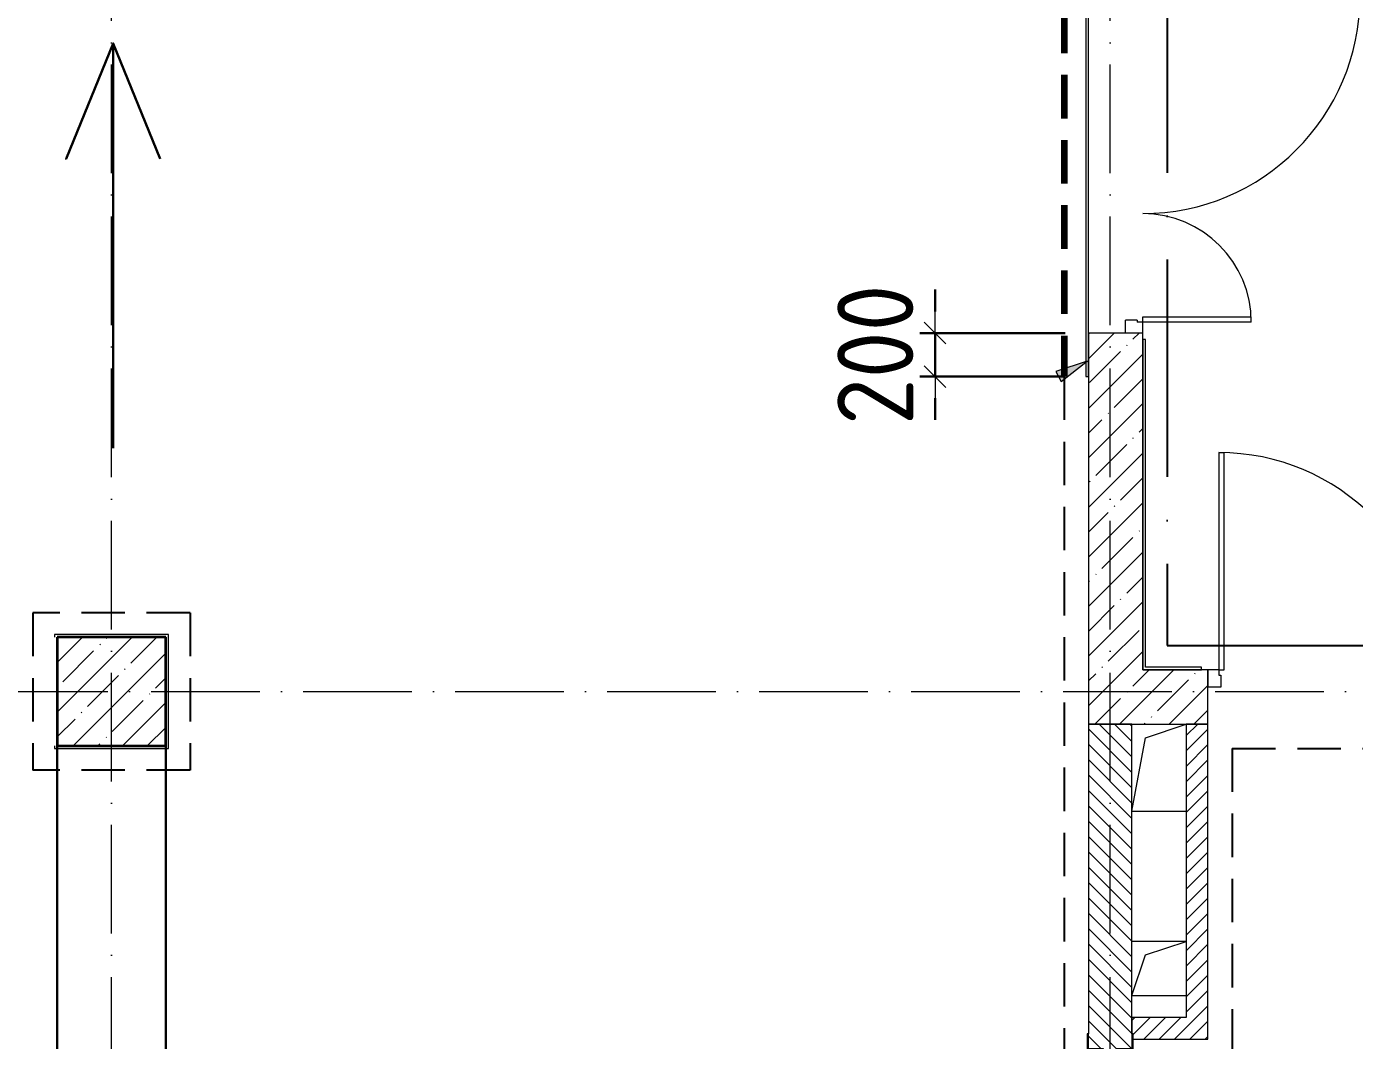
# Model space of a CAD drawing. Header units: millimetres. Extents: x -213536 to 1564669, y -45299 to 942238.
# Drawn here: x -198808 to -192692, y 228121 to 232788 of the extents above; entities that cross this region are included whole.
import ezdxf

# ---------------------------------------------------------------- set-up
doc = ezdxf.new("R2010")
doc.units = ezdxf.units.MM
for name, pattern in [('01 Штриховая _2 мм_', [300, 200, -100]), ('02 Штрихпунктирная _10 мм_', [1400, 1000, -200, 0, -200]), ('50_200_ШТРИХ_1Т_ш5_п1_п1_', [700, 500, -100, 0, -100]), ('Штриховая _2 мм - 1 мм_', [300, 200, -100])]:
    doc.linetypes.add(name, pattern=pattern)
for name, color, linetype, lineweight in [('0-1', 7, 'Continuous', 5), ('0-2', 7, 'Continuous', 9), ('Каркас_Импост', 7, 'Continuous', 13), ('Несущие колонны', 7, 'Continuous', 9), ('Несущие колонны-1', 7, 'Continuous', 35), ('Обобщенные модели', 7, 'Continuous', 9), ('Общие ребра', 7, 'Continuous', 9), ('Оси-2', 7, '50_200_ШТРИХ_1Т_ш5_п1_п1_', 9), ('Открывание-1', 7, 'Continuous', 9), ('Панель', 7, 'Continuous', 13), ('Размеры', 7, 'Continuous', 15), ('Стены-1', 7, 'Continuous', 13), ('Текстовые примечания', 7, 'Continuous', 9), ('Штриховка разреза-1', 7, 'Continuous', 9)]:
    doc.layers.add(name, color=color, linetype=linetype, lineweight=lineweight)
for name, color, linetype, lineweight, true_color in [('СТ-1_1', 7, 'Штриховая _2 мм - 1 мм_', 90, 0x888888), ('СТ-1_8', 7, '01 Штриховая _2 мм_', 90, 0x5c7384), ('СТ-2_1', 1, '02 Штрихпунктирная _10 мм_', 90, 0xff0000)]:
    doc.layers.add(name, color=color, linetype=linetype, lineweight=lineweight, true_color=true_color)
doc.layers.get('0-2').off()
doc.styles.add('СПДС', font='isocpeur.ttf', dxfattribs={"width": 0.9})
doc.dimstyles.new('Размера А3', dxfattribs={"dimtxt": 200, "dimasz": 100, "dimexe": 70, "dimexo": 100, "dimgap": 20, "dimtad": 1, "dimdec": 0, "dimrnd": 10, "dimzin": 0, "dimdsep": 46, "dimtxsty": 'СПДС', "dimblk": 'ARROWHEAD_6', "dimcen": 1, "dimclrd": 256, "dimclre": 256, "dimclrt": 256, "dimazin": 0, "dimtfac": 1, "dimtdec": 0, "dimtmove": 2, "dimatfit": 3, "dimfxl": 1, "dimtolj": 1, "dimtzin": 0, "dimarcsym": 0})
pattern_1 = [(45, (0, 0), (-35.35534, 35.35534), [])]
pattern_2 = [(45, (0, 0), (-114.04925, 114.04925), []), (45, (114.05, 0), (-114.04925, 114.04925), [201.612, -40.322, 3.353, -36.97])]

# ---------------------------------------------------------------- blocks, each defined once
blk = doc.blocks.new('BSC_Колонна _Прямоугольная - 500х500-V6-АИ2_02_План отделки стен 2-го этажа _Часть 2_')
at = {"layer": 'Несущие колонны'}
h = blk.add_hatch(dxfattribs=at)
h.set_pattern_fill('FP_11', color=256, style=0, pattern_type=2)
h.set_pattern_definition([(45, (-12200, -45800), (-114.04925, 114.04925), []), (45, (-12085.95, -45800), (-114.04925, 114.04925), [201.613, -40.323, 3.353, -36.97])])
h.paths.add_polyline_path([(-250, -250), (250, -250), (250, 250), (-250, 250), (-250, -29.2)], flags=0)
at = {"layer": 'Несущие колонны-1'}
for p, q in [((250, 250), (-250, 250)), ((-250, 250), (-250, -250)), ((250, -250), (250, 250)), ((-250, -250), (250, -250))]:
    blk.add_line(p, q, dxfattribs=at)
blk = doc.blocks.new('Дверь_СКБ_2Ст_Внутренняя_ШЕР - СОШ_Д-31__Дв_1600x2100h_ЛК_Лифтовой холл _зона безопасности МГН__EIS60-26412756-АИ2_02_План отделки стен 2-го этажа _Часть 2_')
at = {"layer": 'Каркас_Импост'}
for p, q in [((-737.5, 125), (-787.5, 125)), ((-787.5, 125), (-787.5, 45)), ((-737.5, 125), (-737.5, 100)), ((812.5, 125), (762.5, 125)), ((762.5, 125), (762.5, 100)), ((812.5, 125), (812.5, 45)), ((-737.5, 100), (-727.5, 100)), ((-727.5, 100), (-727.5, 45)), ((752.5, 100), (762.5, 100)), ((752.5, 100), (752.5, 45)), ((-727.5, 45), (-787.5, 45)), ((812.5, 45), (752.5, 45))]:
    blk.add_line(p, q, dxfattribs=at)
at = {"layer": 'Открывание-1'}
for centre, radius, start, end in [((-737.5, 125), 1000, 0, 90), ((762.5, 125), 500, 90, 180)]:
    blk.add_arc(centre, radius, start, end, dxfattribs=at)
at = {"layer": 'Панель'}
for p, q in [((-737.5, 1125), (-712.5, 1125)), ((-737.5, 1125), (-737.5, 125)), ((-712.5, 125), (-712.5, 1125)), ((762.5, 625), (737.5, 625)), ((737.5, 125), (737.5, 625)), ((762.5, 625), (762.5, 125)), ((-737.5, 125), (-712.5, 125)), ((762.5, 125), (737.5, 125))]:
    blk.add_line(p, q, dxfattribs=at)
blk = doc.blocks.new('154_Стойка_СКБ_Уголок - СМ-2480_200-28346303-АИ2_02_План отделки стен 2-го этажа _Часть 2_')
at = {"layer": 'Обобщенные модели'}
for p, q in [((125, 156), (125, 81)), ((200, 156), (125, 156)), ((131, 81), (131, 150)), ((131, 150), (200, 150)), ((200, 150), (200, 156)), ((125, 81), (131, 81)), ((131, 19), (125, 19)), ((125, 19), (125, -56)), ((131, -50), (131, 19)), ((125, -56), (200, -56)), ((200, -50), (131, -50)), ((200, -56), (200, -50))]:
    blk.add_line(p, q, dxfattribs=at)
blk = doc.blocks.new('AR_Отверстие прямоугольное _в плите_ - AR_Отверстие прямоугольное _в плите_-30459204-АИ2_02_План отделки стен 2-го этажа _Часть 2_')
at = {"layer": 'Обобщенные модели'}
for p, q in [((-62.5, 137.5), (125, 200)), ((-125, -200), (-62.5, 137.5)), ((-125, -200), (125, -200))]:
    blk.add_line(p, q, dxfattribs=at)
blk = doc.blocks.new('AR_Отверстие прямоугольное _в плите_ - AR_Отверстие прямоугольное _в плите_-30458064-АИ2_02_План отделки стен 2-го этажа _Часть 2_')
at = {"layer": 'Обобщенные модели'}
for p, q in [((125, 125), (-125, 125)), ((-62.5, 62.5), (125, 125)), ((-125, -125), (-62.5, 62.5)), ((-125, -125), (125, -125))]:
    blk.add_line(p, q, dxfattribs=at)
blk = doc.blocks.new('0125-Р-ОО-Ш2-АР-о_23_10_2024_rvt-1-АИ2_02_План отделки стен 2-го этажа _Часть 2_')
at = {"layer": 'Штриховка разреза-1'}
h = blk.add_hatch(dxfattribs=at)
h.set_pattern_fill('FP_1', color=256, style=0, pattern_type=2)
h.set_pattern_definition(pattern_2)
h.paths.add_polyline_path([(16950, 45650), (16950, 47450), (16700, 47450), (16700, 45650)], flags=0)
h = blk.add_hatch(dxfattribs=at)
h.set_pattern_fill('FP_1', color=256, style=0, pattern_type=2)
h.set_pattern_definition(pattern_2)
h.paths.add_polyline_path([(25400, 45650), (25400, 45900), (18850, 45900), (18850, 45650), (23915, 45650)], flags=0)
h.paths.add_polyline_path([(17250, 45650), (17250, 45900), (16950, 45900), (16950, 45650)], flags=0)
h = blk.add_hatch(dxfattribs=at)
h.set_pattern_fill('FP_2', color=256, style=0, pattern_type=2)
h.set_pattern_definition([(135, (0, 0), (-35.35534, -35.35534), [])])
h.paths.add_polyline_path([(16830, 43200), (16900, 43200), (16900, 43250), (16700, 43250), (16700, 43200), (16769, 43200)], flags=0)
h.paths.add_polyline_path([(16830, 43255), (16900, 43256), (16900, 43280), (16830, 43280), (16830, 44120), (16900, 44120), (16900, 44150), (16860, 44150), (16860, 44145), (16740, 44145), (16740, 44150), (16700, 44150), (16700, 43256), (16769, 43255)], flags=0)
h.paths.add_polyline_path([(16830, 44150), (16831, 44150), (16831, 44156), (16900, 44156), (16900, 45650), (16700, 45650), (16700, 44156), (16769, 44156), (16769, 44150)], flags=0)
h = blk.add_hatch(dxfattribs=at)
h.set_pattern_fill('FP_92', color=256, style=0, pattern_type=2)
h.set_pattern_definition(pattern_1)
h.paths.add_polyline_path([(17250, 44300), (17250, 45650), (17150, 45650), (17150, 44300)], flags=0)
h = blk.add_hatch(dxfattribs=at)
h.set_pattern_fill('FP_92', color=256, style=0, pattern_type=2)
h.set_pattern_definition(pattern_1)
h.paths.add_polyline_path([(17250, 44200), (17250, 44300), (16900, 44300), (16900, 44225), (16906, 44225), (16906, 44200)], flags=0)
at = {"layer": 'Стены-1'}
for p, q in [((16700, 47450), (16700, 45650)), ((16950, 47450), (16700, 47450)), ((16950, 45900), (16950, 47450)), ((17250, 45900), (16950, 45900)), ((17250, 45650), (17250, 45900)), ((16700, 45650), (16700, 44225)), ((16900, 45650), (16700, 45650)), ((16700, 45650), (16950, 45650)), ((16900, 44225), (16900, 45650)), ((16950, 45650), (17250, 45650)), ((17150, 45650), (17150, 44300)), ((17250, 45650), (17150, 45650)), ((17250, 44300), (17250, 45650)), ((17150, 44300), (16900, 44300)), ((16900, 44300), (16900, 44225)), ((17250, 44200), (17250, 44300)), ((16906, 44200), (17250, 44200))]:
    blk.add_line(p, q, dxfattribs=at)
at = {"layer": '0-2'}
for name, p, rotation in [('Дверь_СКБ_2Ст_Внутренняя_ШЕР - СОШ_Д-31__Дв_1600x2100h_ЛК_Лифтовой холл _зона безопасности МГН__EIS60-26412756-АИ2_02_План отделки стен 2-го этажа _Часть 2_', (16825, 48262.5), 269.9999999999999), ('154_Стойка_СКБ_Уголок - СМ-2480_200-28346303-АИ2_02_План отделки стен 2-го этажа _Часть 2_', (16850, 44025), 90.00000000000071)]:
    blk.add_blockref(name, p, dxfattribs=dict(at, rotation=rotation))
for name, p in [('Дверь_СКБ_2Ст_Внутренняя_ШЕР - СОШ_Д-31__Дв_1600x2100h_ЛК_Лифтовой холл _зона безопасности МГН__EIS60-26412756-АИ2_02_План отделки стен 2-го этажа _Часть 2_', (18037.5, 45775)), ('BSC_Колонна _Прямоугольная - 500х500-V6-АИ2_02_План отделки стен 2-го этажа _Часть 2_', (12200, 45800)), ('AR_Отверстие прямоугольное _в плите_ - AR_Отверстие прямоугольное _в плите_-30459204-АИ2_02_План отделки стен 2-го этажа _Часть 2_', (17025, 45450)), ('AR_Отверстие прямоугольное _в плите_ - AR_Отверстие прямоугольное _в плите_-30458064-АИ2_02_План отделки стен 2-го этажа _Часть 2_', (17025, 44525))]:
    blk.add_blockref(name, p, dxfattribs=at)
blk = doc.blocks.new('ARROWHEAD_6')
at = {"color": 0, "linetype": 'Continuous'}
for p, q in [((0, 0), (-1, 0)), ((-0.5, -0.5), (0.5, 0.5))]:
    blk.add_line(p, q, dxfattribs=at)
blk = doc.blocks.new('*D3093')
at = {"layer": 'Defpoints', "color": 0, "transparency": 16777216}
for p in [(222238.9, 260265.2), (222937.6, 260265.2), (222933.6, 260065.2)]:
    blk.add_point(p, dxfattribs=at)
at = {"layer": 'Размеры', "lineweight": -2, "transparency": 16777216}
for p, q in [((222238.9, 260365.2), (222238.9, 260465.2)), ((222837.6, 260265.2), (222168.9, 260265.2)), ((222238.9, 260065.2), (222238.9, 260265.2)), ((222833.6, 260065.2), (222168.9, 260065.2)), ((222238.9, 259965.2), (222238.9, 259865.2))]:
    blk.add_line(p, q, dxfattribs=at)
at = {"layer": 'Размеры', "lineweight": -2, "transparency": 16777216, "xscale": 100, "yscale": 100, "zscale": 100}
for p, rotation in [((222238.9, 260265.2), 270), ((222238.9, 260065.2), 90)]:
    blk.add_blockref('ARROWHEAD_6', p, dxfattribs=dict(at, rotation=rotation))
at = {"layer": 'Размеры', "lineweight": 25, "transparency": 16777216, "insert": (221963.9, 260165.2), "char_height": 350, "width": 1.866, "attachment_point": 5, "rotation": 90, "style": 'СПДС'}
blk.add_mtext('\\A1;200', dxfattribs=at)
blk = doc.blocks.new('Оси1')
at = {"layer": 'Оси-2'}
for p, q in [((218445.6, 210594.5), (218445.6, 264395.4)), ((223045.6, 210594.5), (223045.6, 264395.4)), ((203926.8, 258615.2), (234645.6, 258615.2))]:
    blk.add_line(p, q, dxfattribs=at)
at = {"layer": 'Размеры', "lineweight": 25}
dim = blk.add_linear_dim(base=(222238.9, 260265.2), p1=(222933.6, 260065.2), p2=(222937.6, 260265.2), angle=90, dimstyle='Размера А3', override={"dimtxt": 350}, dxfattribs=at)
dim.commit()
dim.dimension.update_dxf_attribs({"geometry": '*D3093', "text_midpoint": (221963.9, 260165.2)})

msp = doc.modelspace()

# ---------------------------------------------------------------- hatches: boundary and pattern name
at = {"layer": 'Текстовые примечания'}
msp.add_hatch(color=256, dxfattribs=at).paths.add_polyline_path([(-193922.3, 231247.9), (-194067.3, 231201.1), (-194042.5, 231154.4)], flags=0)

# ---------------------------------------------------------------- linework, layer by layer
at = {"color": 1, "lineweight": 30}
msp.add_lwpolyline([(-198409, 230847.8), (-198409, 232710.9), (-198626, 232179.2), (-198409, 232710.9), (-198192, 232179.2)], dxfattribs=at)
at = {"color": 2, "lineweight": 30}
msp.add_lwpolyline([(-198667, 229977.3), (-198167, 229977.3), (-198167, 218475.3), (-198667, 218475.3)], close=True, dxfattribs=at)
at = {"layer": 'Общие ребра'}
msp.add_line((-193929, 231177.3), (-193917, 231177.3), dxfattribs=at)
at = {"layer": 'СТ-1_1', "lineweight": 25}
for p, q in [((-194029, 231177.3), (-194029, 227139.3)), ((-198055, 230089.3), (-198779, 230089.3)), ((-198779, 230089.3), (-198779, 229365.3)), ((-198055, 230089.3), (-198055, 229365.3)), ((-193255, 229465.3), (-193255, 228015.3)), ((-193255, 229465.3), (-191467, 229465.3)), ((-198055, 229365.3), (-198779, 229365.3))]:
    msp.add_line(p, q, dxfattribs=at)
at = {"layer": 'СТ-1_8'}
msp.add_line((-194029, 232865.3), (-194029, 231177.3), dxfattribs=at)
at = {"layer": 'СТ-2_1', "lineweight": 25}
for p, q in [((-193555, 233115.3), (-193555, 229939.3)), ((-193555, 229939.3), (-185079, 229939.3))]:
    msp.add_line(p, q, dxfattribs=at)
at = {"layer": 'Стены-1'}
for p, q in [((-193929, 232965.3), (-193929, 231177.3)), ((-193917, 231177.3), (-193917, 232977.3)), ((-193667, 231347.3), (-193667, 229827.3)), ((-193655, 231347.3), (-193667, 231347.3)), ((-193655, 229839.3), (-193655, 231347.3)), ((-198155, 229989.3), (-198679, 229989.3)), ((-198679, 229989.3), (-198679, 229977.3)), ((-198155, 229465.3), (-198155, 229989.3)), ((-193667, 229827.3), (-193397, 229827.3)), ((-193397, 229839.3), (-193655, 229839.3)), ((-193397, 229827.3), (-193397, 229839.3)), ((-198679, 229477.3), (-198679, 229465.3)), ((-198679, 229465.3), (-198155, 229465.3))]:
    msp.add_line(p, q, dxfattribs=at)
at = {"layer": 'Текстовые примечания'}
for p, q in [((-193922.3, 231247.9), (-194067.3, 231201.1)), ((-194042.5, 231154.4), (-193922.3, 231247.9)), ((-194067.3, 231201.1), (-194042.5, 231154.4))]:
    msp.add_line(p, q, dxfattribs=at)

# ---------------------------------------------------------------- block references
at = {"color": 2, "lineweight": 30}
msp.add_blockref('Оси1', (-416862.6, -28888), dxfattribs=at)
at = {"layer": '0-1'}
msp.add_blockref('0125-Р-ОО-Ш2-АР-о_23_10_2024_rvt-1-АИ2_02_План отделки стен 2-го этажа _Часть 2_', (-210617, 183927.3), dxfattribs=at)

doc.saveas('drawing.dxf')
